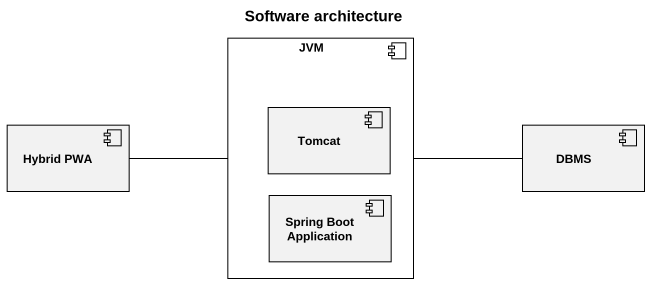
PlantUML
@startuml
title Software architecture
component JVM {
  component Tomcat
  component "Spring Boot Application" as Spring_Boot_Application
}
component "Hybrid PWA" as Hybrid_PWA
component DBMS
JVM -right- DBMS
Hybrid_PWA -right- JVM
@enduml
